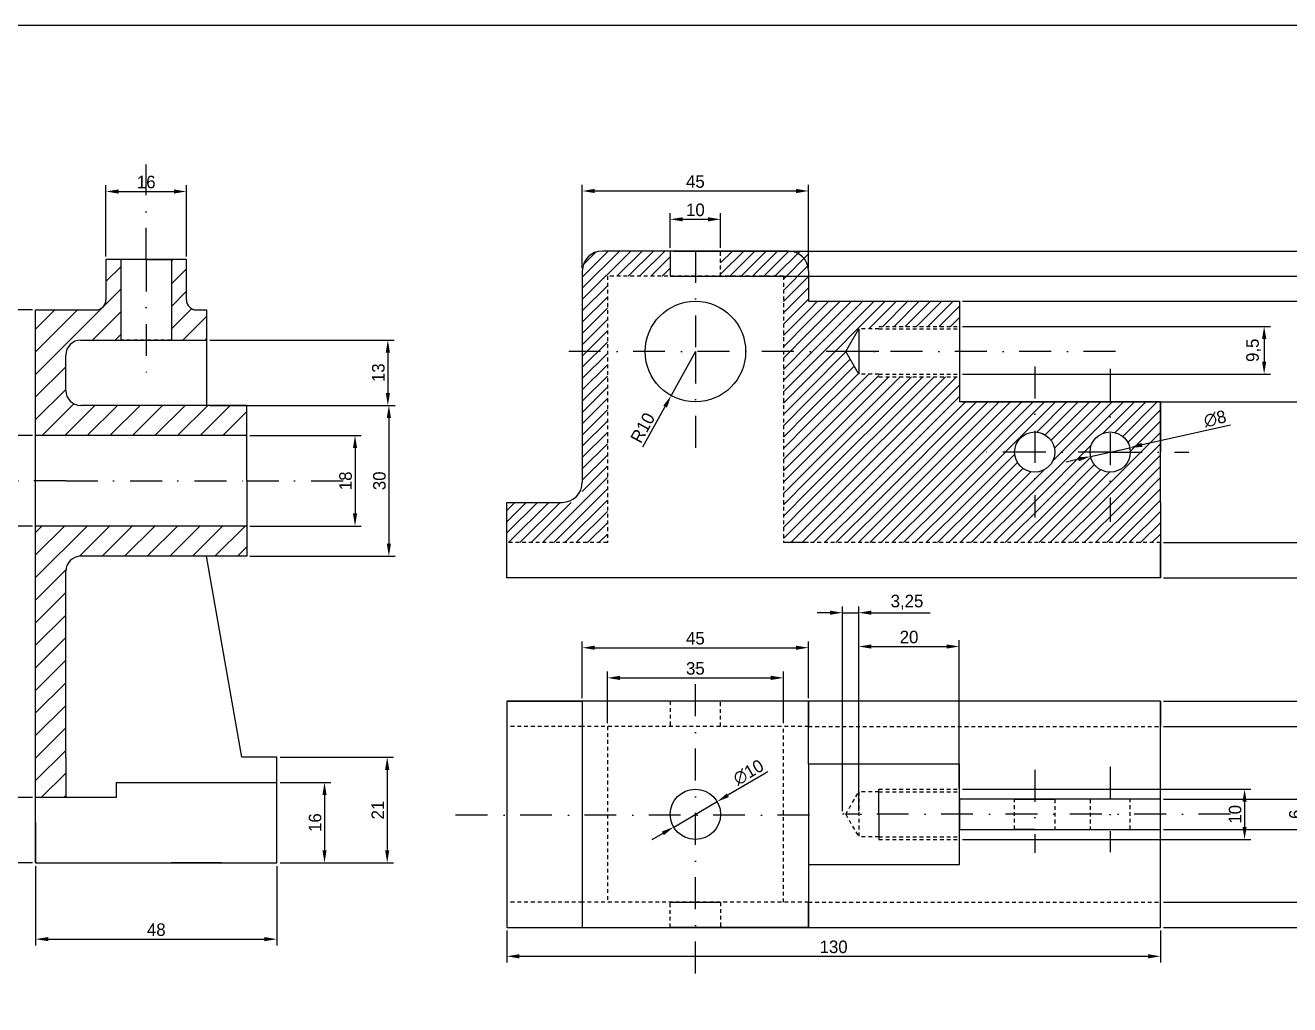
# Model space of a CAD drawing. Header units: millimetres. Extents: x 3191 to 4500, y 3127 to 3817.
# Drawn here: x 3407.4 to 3658.9, y 3446 to 3640.8 of the extents above; entities that cross this region are included whole.
import ezdxf

# ---------------------------------------------------------------- set-up
doc = ezdxf.new("R2010")
doc.units = ezdxf.units.MM
doc.linetypes.add('DASHDOT2', pattern=[12.7, 6.35, -3.175, 0, -3.175])
doc.linetypes.add('JIS_02_0.7', pattern=[1.35, 0.75, -0.6])
doc.dimstyles.new('ISO-25', dxfattribs={"dimtxt": 2.5, "dimasz": 2.5, "dimexe": 1.25, "dimexo": 0.625, "dimtad": 1, "dimtxsty": 'Standard', "dimcen": 2.5, "dimclrd": 3, "dimclre": 3, "dimadec": 0, "dimazin": 0, "dimtfac": 1, "dimtmove": 0, "dimatfit": 3, "dimfxl": 1, "dimarcsym": 0})
pattern_1 = [(45, (224.276, 224.5673), (-2.245064, 2.245064), [])]
pattern_2 = [(45, (83.5863, 531.0865), (-1.122532, 1.122532), [])]

# ---------------------------------------------------------------- blocks, each defined once
blk = doc.blocks.new('*D2')
at = {"color": 3, "lineweight": -2, "transparency": 16777216}
for p, q in [((3633.79, 3537.91), (3667.92, 3537.91)), ((3666.67, 3535.41), (3666.67, 3533.41)), ((3633.79, 3530.91), (3667.92, 3530.91))]:
    blk.add_line(p, q, dxfattribs=at)
at = {"color": 3, "transparency": 16777216}
for points in [[(3666.26, 3535.41), (3667.09, 3535.41), (3666.67, 3537.91)], [(3666.26, 3533.41), (3667.09, 3533.41), (3666.67, 3530.91)]]:
    blk.add_solid(points, dxfattribs=at)
at = {"layer": 'Defpoints', "color": 0, "transparency": 16777216}
for p in [(3633.16, 3537.91), (3633.16, 3530.91), (3666.67, 3530.91)]:
    blk.add_point(p, dxfattribs=at)
at = {"color": 0, "transparency": 16777216, "insert": (3664.8, 3534.41), "char_height": 2.5, "attachment_point": 5, "rotation": 90}
blk.add_mtext('7', dxfattribs=at)
blk = doc.blocks.new('*D3')
at = {"color": 3, "lineweight": -2, "transparency": 16777216}
for p, q in [((3633.79, 3565.91), (3667.92, 3565.91)), ((3666.67, 3563.41), (3666.67, 3540.41)), ((3633.79, 3537.91), (3667.92, 3537.91))]:
    blk.add_line(p, q, dxfattribs=at)
at = {"color": 3, "transparency": 16777216}
for points in [[(3666.26, 3563.41), (3667.09, 3563.41), (3666.67, 3565.91)], [(3666.26, 3540.41), (3667.09, 3540.41), (3666.67, 3537.91)]]:
    blk.add_solid(points, dxfattribs=at)
at = {"layer": 'Defpoints', "color": 0, "transparency": 16777216}
for p in [(3633.16, 3565.91), (3633.16, 3537.91), (3666.67, 3537.91)]:
    blk.add_point(p, dxfattribs=at)
at = {"color": 0, "transparency": 16777216, "insert": (3664.8, 3551.91), "char_height": 2.5, "attachment_point": 5, "rotation": 90}
blk.add_mtext('28', dxfattribs=at)
blk = doc.blocks.new('*D4')
at = {"color": 3, "lineweight": -2, "transparency": 16777216}
for p, q in [((3593.79, 3585.91), (3667.92, 3585.91)), ((3666.67, 3583.41), (3666.67, 3568.41)), ((3593.79, 3565.91), (3667.92, 3565.91))]:
    blk.add_line(p, q, dxfattribs=at)
at = {"color": 3, "transparency": 16777216}
for points in [[(3666.26, 3583.41), (3667.09, 3583.41), (3666.67, 3585.91)], [(3666.26, 3568.41), (3667.09, 3568.41), (3666.67, 3565.91)]]:
    blk.add_solid(points, dxfattribs=at)
at = {"layer": 'Defpoints', "color": 0, "transparency": 16777216}
for p in [(3593.16, 3585.91), (3593.16, 3565.91), (3666.67, 3565.91)]:
    blk.add_point(p, dxfattribs=at)
at = {"color": 0, "transparency": 16777216, "insert": (3664.8, 3575.91), "char_height": 2.5, "attachment_point": 5, "rotation": 90}
blk.add_mtext('20', dxfattribs=at)
blk = doc.blocks.new('*D5')
at = {"color": 3, "lineweight": -2, "transparency": 16777216}
for p, q in [((3593.79, 3580.91), (3655.04, 3580.91)), ((3653.79, 3578.41), (3653.79, 3573.91)), ((3593.79, 3571.41), (3655.04, 3571.41))]:
    blk.add_line(p, q, dxfattribs=at)
at = {"color": 3, "transparency": 16777216}
for points in [[(3653.37, 3578.41), (3654.21, 3578.41), (3653.79, 3580.91)], [(3653.37, 3573.91), (3654.21, 3573.91), (3653.79, 3571.41)]]:
    blk.add_solid(points, dxfattribs=at)
at = {"layer": 'Defpoints', "color": 0, "transparency": 16777216}
for p in [(3593.16, 3580.91), (3593.16, 3571.41), (3653.79, 3571.41)]:
    blk.add_point(p, dxfattribs=at)
at = {"color": 0, "transparency": 16777216, "insert": (3651.71, 3576.16), "char_height": 2.5, "attachment_point": 5, "rotation": 90}
blk.add_mtext('9,5', dxfattribs=at)
blk = doc.blocks.new('*D6')
at = {"color": 3, "lineweight": -2, "transparency": 16777216}
for p, q in [((3535.66, 3596.53), (3535.66, 3603.47)), ((3538.16, 3602.22), (3543.16, 3602.22)), ((3545.66, 3596.53), (3545.66, 3603.47))]:
    blk.add_line(p, q, dxfattribs=at)
at = {"color": 3, "transparency": 16777216}
for points in [[(3538.16, 3602.63), (3538.16, 3601.8), (3535.66, 3602.22)], [(3543.16, 3602.63), (3543.16, 3601.8), (3545.66, 3602.22)]]:
    blk.add_solid(points, dxfattribs=at)
at = {"layer": 'Defpoints', "color": 0, "transparency": 16777216}
for p in [(3545.66, 3602.22), (3535.66, 3595.91), (3545.66, 3595.91)]:
    blk.add_point(p, dxfattribs=at)
at = {"color": 0, "transparency": 16777216, "insert": (3540.66, 3604.09), "char_height": 2.5, "attachment_point": 5}
blk.add_mtext('10', dxfattribs=at)
blk = doc.blocks.new('*D7')
at = {"color": 3, "lineweight": -2, "transparency": 16777216}
for p, q in [((3518.16, 3592.53), (3518.16, 3609.1)), ((3563.16, 3592.53), (3563.16, 3609.1)), ((3520.66, 3607.85), (3560.66, 3607.85))]:
    blk.add_line(p, q, dxfattribs=at)
at = {"color": 3, "transparency": 16777216}
for points in [[(3520.66, 3608.27), (3520.66, 3607.43), (3518.16, 3607.85)], [(3560.66, 3608.27), (3560.66, 3607.43), (3563.16, 3607.85)]]:
    blk.add_solid(points, dxfattribs=at)
at = {"layer": 'Defpoints', "color": 0, "transparency": 16777216}
for p in [(3563.16, 3607.85), (3518.16, 3591.91), (3563.16, 3591.91)]:
    blk.add_point(p, dxfattribs=at)
at = {"color": 0, "transparency": 16777216, "insert": (3540.66, 3609.73), "char_height": 2.5, "attachment_point": 5}
blk.add_mtext('45', dxfattribs=at)
blk = doc.blocks.new('*D8')
at = {"color": 3, "lineweight": -2, "transparency": 16777216}
for p, q in [((3667.39, 3598.41), (3667.39, 3600.91)), ((3536.29, 3595.91), (3668.64, 3595.91)), ((3667.39, 3595.91), (3667.39, 3590.91)), ((3536.29, 3590.91), (3668.64, 3590.91)), ((3667.39, 3588.41), (3667.39, 3585.91))]:
    blk.add_line(p, q, dxfattribs=at)
at = {"color": 3, "transparency": 16777216}
for points in [[(3666.97, 3598.41), (3667.81, 3598.41), (3667.39, 3595.91)], [(3666.97, 3588.41), (3667.81, 3588.41), (3667.39, 3590.91)]]:
    blk.add_solid(points, dxfattribs=at)
at = {"layer": 'Defpoints', "color": 0, "transparency": 16777216}
for p in [(3535.66, 3595.91), (3535.66, 3590.91), (3667.39, 3590.91)]:
    blk.add_point(p, dxfattribs=at)
at = {"color": 0, "transparency": 16777216, "insert": (3665.51, 3593.41), "char_height": 2.5, "attachment_point": 5, "rotation": 90}
blk.add_mtext('5', dxfattribs=at)
blk = doc.blocks.new('*D9')
at = {"color": 3, "lineweight": -2, "transparency": 16777216}
for p, q in [((3503.16, 3460.72), (3503.16, 3454.35)), ((3633.16, 3460.72), (3633.16, 3454.35)), ((3505.66, 3455.6), (3630.66, 3455.6))]:
    blk.add_line(p, q, dxfattribs=at)
at = {"color": 3, "transparency": 16777216}
for points in [[(3505.66, 3456.01), (3505.66, 3455.18), (3503.16, 3455.6)], [(3630.66, 3456.01), (3630.66, 3455.18), (3633.16, 3455.6)]]:
    blk.add_solid(points, dxfattribs=at)
at = {"layer": 'Defpoints', "color": 0, "transparency": 16777216}
for p in [(3503.16, 3461.34), (3633.16, 3461.34), (3633.16, 3455.6)]:
    blk.add_point(p, dxfattribs=at)
at = {"color": 0, "transparency": 16777216, "insert": (3568.16, 3457.47), "char_height": 2.5, "attachment_point": 5}
blk.add_mtext('130', dxfattribs=at)
blk = doc.blocks.new('*D66')
at = {"color": 3, "lineweight": -2, "transparency": 16777216}
for p, q in [((3540.66, 3575.91), (3535.84, 3567.14)), ((3530.22, 3556.92), (3534.64, 3564.95))]:
    blk.add_line(p, q, dxfattribs=at)
at = {"color": 3, "transparency": 16777216}
blk.add_solid([(3534.28, 3565.15), (3535.01, 3564.75), (3535.84, 3567.14)], dxfattribs=at)
at = {"layer": 'Defpoints', "color": 0, "transparency": 16777216}
for p in [(3540.66, 3575.91), (3535.84, 3567.14)]:
    blk.add_point(p, dxfattribs=at)
at = {"color": 0, "transparency": 16777216, "insert": (3530.19, 3560.74), "char_height": 2.5, "attachment_point": 5, "rotation": 61.2034}
blk.add_mtext('R10', dxfattribs=at)
blk = doc.blocks.new('*D67')
at = {"color": 3, "lineweight": -2, "transparency": 16777216}
for p, q in [((3647.07, 3561.29), (3629.5, 3557.33)), ((3619.26, 3555.03), (3627.06, 3556.78)), ((3616.82, 3554.48), (3614.38, 3553.93))]:
    blk.add_line(p, q, dxfattribs=at)
at = {"color": 3, "transparency": 16777216}
for points in [[(3629.41, 3557.74), (3629.59, 3556.93), (3627.06, 3556.78)], [(3616.73, 3554.88), (3616.91, 3554.07), (3619.26, 3555.03)]]:
    blk.add_solid(points, dxfattribs=at)
at = {"layer": 'Defpoints', "color": 0, "transparency": 16777216}
for p in [(3627.06, 3556.78), (3619.26, 3555.03)]:
    blk.add_point(p, dxfattribs=at)
at = {"color": 0, "transparency": 16777216, "insert": (3644.02, 3562.53), "char_height": 2.5, "attachment_point": 5, "rotation": 12.6969}
blk.add_mtext('∅8', dxfattribs=at)
blk = doc.blocks.new('*D68')
at = {"color": 3, "lineweight": -2, "transparency": 16777216}
for p, q in [((3555.04, 3492.27), (3547.13, 3487.63)), ((3536.35, 3481.32), (3544.98, 3486.37)), ((3534.19, 3480.05), (3532.03, 3478.79))]:
    blk.add_line(p, q, dxfattribs=at)
at = {"color": 3, "transparency": 16777216}
for points in [[(3546.92, 3487.99), (3547.34, 3487.27), (3544.98, 3486.37)], [(3533.98, 3480.41), (3534.4, 3479.69), (3536.35, 3481.32)]]:
    blk.add_solid(points, dxfattribs=at)
at = {"layer": 'Defpoints', "color": 0, "transparency": 16777216}
for p in [(3544.98, 3486.37), (3536.35, 3481.32)]:
    blk.add_point(p, dxfattribs=at)
at = {"color": 0, "transparency": 16777216, "insert": (3551.22, 3492.2), "char_height": 2.5, "attachment_point": 5, "rotation": 30.3629}
blk.add_mtext('∅10', dxfattribs=at)
blk = doc.blocks.new('*D83')
at = {"color": 3, "lineweight": -2, "transparency": 16777216}
for p, q in [((3408.8, 3487.19), (3396.26, 3487.19)), ((3397.51, 3484.69), (3397.51, 3476.69)), ((3408.8, 3474.19), (3396.26, 3474.19))]:
    blk.add_line(p, q, dxfattribs=at)
at = {"color": 3, "transparency": 16777216}
for points in [[(3397.1, 3484.69), (3397.93, 3484.69), (3397.51, 3487.19)], [(3397.1, 3476.69), (3397.93, 3476.69), (3397.51, 3474.19)]]:
    blk.add_solid(points, dxfattribs=at)
at = {"layer": 'Defpoints', "color": 0, "transparency": 16777216}
for p in [(3409.43, 3487.19), (3397.51, 3474.19), (3409.43, 3474.19)]:
    blk.add_point(p, dxfattribs=at)
at = {"color": 0, "transparency": 16777216, "insert": (3395.64, 3480.69), "char_height": 2.5, "attachment_point": 5, "rotation": 90}
blk.add_mtext('13', dxfattribs=at)
blk = doc.blocks.new('*D84')
at = {"color": 3, "lineweight": -2, "transparency": 16777216}
for p, q in [((3458.05, 3490.19), (3468.15, 3490.19)), ((3466.9, 3487.69), (3466.9, 3476.69)), ((3458.05, 3474.19), (3468.15, 3474.19))]:
    blk.add_line(p, q, dxfattribs=at)
at = {"color": 3, "transparency": 16777216}
for points in [[(3466.48, 3487.69), (3467.31, 3487.69), (3466.9, 3490.19)], [(3466.48, 3476.69), (3467.31, 3476.69), (3466.9, 3474.19)]]:
    blk.add_solid(points, dxfattribs=at)
at = {"layer": 'Defpoints', "color": 0, "transparency": 16777216}
for p in [(3457.43, 3490.19), (3457.43, 3474.19), (3466.9, 3474.19)]:
    blk.add_point(p, dxfattribs=at)
at = {"color": 0, "transparency": 16777216, "insert": (3465.02, 3482.19), "char_height": 2.5, "attachment_point": 5, "rotation": 90}
blk.add_mtext('16', dxfattribs=at)
blk = doc.blocks.new('*D85')
at = {"color": 3, "lineweight": -2, "transparency": 16777216}
for p, q in [((3458.05, 3495.19), (3480.61, 3495.19)), ((3479.36, 3492.69), (3479.36, 3476.69)), ((3458.05, 3474.19), (3480.61, 3474.19))]:
    blk.add_line(p, q, dxfattribs=at)
at = {"color": 3, "transparency": 16777216}
for points in [[(3478.94, 3492.69), (3479.78, 3492.69), (3479.36, 3495.19)], [(3478.94, 3476.69), (3479.78, 3476.69), (3479.36, 3474.19)]]:
    blk.add_solid(points, dxfattribs=at)
at = {"layer": 'Defpoints', "color": 0, "transparency": 16777216}
for p in [(3457.43, 3495.19), (3457.43, 3474.19), (3479.36, 3474.19)]:
    blk.add_point(p, dxfattribs=at)
at = {"color": 0, "transparency": 16777216, "insert": (3477.48, 3484.69), "char_height": 2.5, "attachment_point": 5, "rotation": 90}
blk.add_mtext('21', dxfattribs=at)
blk = doc.blocks.new('*D86')
at = {"color": 3, "lineweight": -2, "transparency": 16777216}
for p, q in [((3408.8, 3584.19), (3384.48, 3584.19)), ((3385.73, 3581.69), (3385.73, 3476.69)), ((3408.8, 3474.19), (3384.48, 3474.19))]:
    blk.add_line(p, q, dxfattribs=at)
at = {"color": 3, "transparency": 16777216}
for points in [[(3385.31, 3581.69), (3386.14, 3581.69), (3385.73, 3584.19)], [(3385.31, 3476.69), (3386.14, 3476.69), (3385.73, 3474.19)]]:
    blk.add_solid(points, dxfattribs=at)
at = {"layer": 'Defpoints', "color": 0, "transparency": 16777216}
for p in [(3409.43, 3584.19), (3385.73, 3474.19), (3409.43, 3474.19)]:
    blk.add_point(p, dxfattribs=at)
at = {"color": 0, "transparency": 16777216, "insert": (3383.85, 3529.19), "char_height": 2.5, "attachment_point": 5, "rotation": 90}
blk.add_mtext('110', dxfattribs=at)
blk = doc.blocks.new('*D87')
at = {"color": 3, "lineweight": -2, "transparency": 16777216}
for p, q in [((3452.05, 3565.19), (3480.95, 3565.19)), ((3479.7, 3562.69), (3479.7, 3537.69)), ((3452.05, 3535.19), (3480.95, 3535.19))]:
    blk.add_line(p, q, dxfattribs=at)
at = {"color": 3, "transparency": 16777216}
for points in [[(3479.28, 3562.69), (3480.11, 3562.69), (3479.7, 3565.19)], [(3479.28, 3537.69), (3480.11, 3537.69), (3479.7, 3535.19)]]:
    blk.add_solid(points, dxfattribs=at)
at = {"layer": 'Defpoints', "color": 0, "transparency": 16777216}
for p in [(3451.43, 3565.19), (3451.43, 3535.19), (3479.7, 3535.19)]:
    blk.add_point(p, dxfattribs=at)
at = {"color": 0, "transparency": 16777216, "insert": (3477.82, 3550.19), "char_height": 2.5, "attachment_point": 5, "rotation": 90}
blk.add_mtext('30', dxfattribs=at)
blk = doc.blocks.new('*D88')
at = {"color": 3, "lineweight": -2, "transparency": 16777216}
for p, q in [((3452.05, 3559.19), (3474.21, 3559.19)), ((3472.96, 3556.69), (3472.96, 3543.69)), ((3452.05, 3541.19), (3474.21, 3541.19))]:
    blk.add_line(p, q, dxfattribs=at)
at = {"color": 3, "transparency": 16777216}
for points in [[(3472.54, 3556.69), (3473.38, 3556.69), (3472.96, 3559.19)], [(3472.54, 3543.69), (3473.38, 3543.69), (3472.96, 3541.19)]]:
    blk.add_solid(points, dxfattribs=at)
at = {"layer": 'Defpoints', "color": 0, "transparency": 16777216}
for p in [(3451.43, 3559.19), (3451.43, 3541.19), (3472.96, 3541.19)]:
    blk.add_point(p, dxfattribs=at)
at = {"color": 0, "transparency": 16777216, "insert": (3471.09, 3550.19), "char_height": 2.5, "attachment_point": 5, "rotation": 90}
blk.add_mtext('18', dxfattribs=at)
blk = doc.blocks.new('*D89')
at = {"color": 3, "lineweight": -2, "transparency": 16777216}
for p, q in [((3423.43, 3594.81), (3423.43, 3609)), ((3425.93, 3607.75), (3436.93, 3607.75)), ((3439.43, 3594.81), (3439.43, 3609))]:
    blk.add_line(p, q, dxfattribs=at)
at = {"color": 3, "transparency": 16777216}
for points in [[(3425.93, 3608.16), (3425.93, 3607.33), (3423.43, 3607.75)], [(3436.93, 3608.16), (3436.93, 3607.33), (3439.43, 3607.75)]]:
    blk.add_solid(points, dxfattribs=at)
at = {"layer": 'Defpoints', "color": 0, "transparency": 16777216}
for p in [(3439.43, 3607.75), (3423.43, 3594.19), (3439.43, 3594.19)]:
    blk.add_point(p, dxfattribs=at)
at = {"color": 0, "transparency": 16777216, "insert": (3431.43, 3609.62), "char_height": 2.5, "attachment_point": 5}
blk.add_mtext('16', dxfattribs=at)
blk = doc.blocks.new('*D90')
at = {"color": 3, "lineweight": -2, "transparency": 16777216}
for p, q in [((3444.05, 3578.19), (3480.74, 3578.19)), ((3479.49, 3575.69), (3479.49, 3567.69)), ((3444.05, 3565.19), (3480.74, 3565.19))]:
    blk.add_line(p, q, dxfattribs=at)
at = {"color": 3, "transparency": 16777216}
for points in [[(3479.07, 3575.69), (3479.91, 3575.69), (3479.49, 3578.19)], [(3479.07, 3567.69), (3479.91, 3567.69), (3479.49, 3565.19)]]:
    blk.add_solid(points, dxfattribs=at)
at = {"layer": 'Defpoints', "color": 0, "transparency": 16777216}
for p in [(3443.43, 3578.19), (3443.43, 3565.19), (3479.49, 3565.19)]:
    blk.add_point(p, dxfattribs=at)
at = {"color": 0, "transparency": 16777216, "insert": (3477.61, 3571.69), "char_height": 2.5, "attachment_point": 5, "rotation": 90}
blk.add_mtext('13', dxfattribs=at)
blk = doc.blocks.new('*D91')
at = {"color": 3, "lineweight": -2, "transparency": 16777216}
for p, q in [((3408.8, 3584.19), (3397.05, 3584.19)), ((3398.3, 3581.69), (3398.3, 3561.69)), ((3408.8, 3559.19), (3397.05, 3559.19))]:
    blk.add_line(p, q, dxfattribs=at)
at = {"color": 3, "transparency": 16777216}
for points in [[(3397.89, 3581.69), (3398.72, 3581.69), (3398.3, 3584.19)], [(3397.89, 3561.69), (3398.72, 3561.69), (3398.3, 3559.19)]]:
    blk.add_solid(points, dxfattribs=at)
at = {"layer": 'Defpoints', "color": 0, "transparency": 16777216}
for p in [(3409.43, 3584.19), (3398.3, 3559.19), (3409.43, 3559.19)]:
    blk.add_point(p, dxfattribs=at)
at = {"color": 0, "transparency": 16777216, "insert": (3396.43, 3571.69), "char_height": 2.5, "attachment_point": 5, "rotation": 90}
blk.add_mtext('25', dxfattribs=at)
blk = doc.blocks.new('*D92')
at = {"color": 3, "lineweight": -2, "transparency": 16777216}
for p, q in [((3408.8, 3541.19), (3396.18, 3541.19)), ((3397.43, 3538.69), (3397.43, 3489.69)), ((3408.8, 3487.19), (3396.18, 3487.19))]:
    blk.add_line(p, q, dxfattribs=at)
at = {"color": 3, "transparency": 16777216}
for points in [[(3397.02, 3538.69), (3397.85, 3538.69), (3397.43, 3541.19)], [(3397.02, 3489.69), (3397.85, 3489.69), (3397.43, 3487.19)]]:
    blk.add_solid(points, dxfattribs=at)
at = {"layer": 'Defpoints', "color": 0, "transparency": 16777216}
for p in [(3409.43, 3541.19), (3397.43, 3487.19), (3409.43, 3487.19)]:
    blk.add_point(p, dxfattribs=at)
at = {"color": 0, "transparency": 16777216, "insert": (3395.56, 3514.19), "char_height": 2.5, "attachment_point": 5, "rotation": 90}
blk.add_mtext('54', dxfattribs=at)
blk = doc.blocks.new('*D94')
at = {"color": 3, "lineweight": -2, "transparency": 16777216}
for p, q in [((3633.79, 3506.34), (3679.15, 3506.34)), ((3677.9, 3503.84), (3677.9, 3463.84)), ((3633.79, 3461.34), (3679.15, 3461.34))]:
    blk.add_line(p, q, dxfattribs=at)
at = {"color": 3, "transparency": 16777216}
for points in [[(3677.48, 3503.84), (3678.31, 3503.84), (3677.9, 3506.34)], [(3677.48, 3463.84), (3678.31, 3463.84), (3677.9, 3461.34)]]:
    blk.add_solid(points, dxfattribs=at)
at = {"layer": 'Defpoints', "color": 0, "transparency": 16777216}
for p in [(3633.16, 3506.34), (3633.16, 3461.34), (3677.9, 3461.34)]:
    blk.add_point(p, dxfattribs=at)
at = {"color": 0, "transparency": 16777216, "insert": (3676.02, 3483.84), "char_height": 2.5, "attachment_point": 5, "rotation": 90}
blk.add_mtext('45', dxfattribs=at)
blk = doc.blocks.new('*D95')
at = {"color": 3, "lineweight": -2, "transparency": 16777216}
for p, q in [((3633.79, 3501.34), (3670.7, 3501.34)), ((3669.45, 3498.84), (3669.45, 3468.84)), ((3633.79, 3466.34), (3670.7, 3466.34))]:
    blk.add_line(p, q, dxfattribs=at)
at = {"color": 3, "transparency": 16777216}
for points in [[(3669.04, 3498.84), (3669.87, 3498.84), (3669.45, 3501.34)], [(3669.04, 3468.84), (3669.87, 3468.84), (3669.45, 3466.34)]]:
    blk.add_solid(points, dxfattribs=at)
at = {"layer": 'Defpoints', "color": 0, "transparency": 16777216}
for p in [(3633.16, 3501.34), (3633.16, 3466.34), (3669.45, 3466.34)]:
    blk.add_point(p, dxfattribs=at)
at = {"color": 0, "transparency": 16777216, "insert": (3667.58, 3483.84), "char_height": 2.5, "attachment_point": 5, "rotation": 90}
blk.add_mtext('35', dxfattribs=at)
blk = doc.blocks.new('*D96')
at = {"color": 3, "lineweight": -2, "transparency": 16777216}
for p, q in [((3661.9, 3489.34), (3661.9, 3491.84)), ((3633.79, 3486.84), (3663.15, 3486.84)), ((3661.9, 3486.84), (3661.9, 3480.84)), ((3633.79, 3480.84), (3663.15, 3480.84)), ((3661.9, 3478.34), (3661.9, 3475.84))]:
    blk.add_line(p, q, dxfattribs=at)
at = {"color": 3, "transparency": 16777216}
for points in [[(3661.48, 3489.34), (3662.31, 3489.34), (3661.9, 3486.84)], [(3661.48, 3478.34), (3662.31, 3478.34), (3661.9, 3480.84)]]:
    blk.add_solid(points, dxfattribs=at)
at = {"layer": 'Defpoints', "color": 0, "transparency": 16777216}
for p in [(3633.16, 3486.84), (3633.16, 3480.84), (3661.9, 3480.84)]:
    blk.add_point(p, dxfattribs=at)
at = {"color": 0, "transparency": 16777216, "insert": (3660.02, 3483.84), "char_height": 2.5, "attachment_point": 5, "rotation": 90}
blk.add_mtext('6', dxfattribs=at)
blk = doc.blocks.new('*D97')
at = {"color": 3, "lineweight": -2, "transparency": 16777216}
for p, q in [((3593.79, 3488.84), (3651.15, 3488.84)), ((3649.9, 3486.34), (3649.9, 3481.34)), ((3593.79, 3478.84), (3651.15, 3478.84))]:
    blk.add_line(p, q, dxfattribs=at)
at = {"color": 3, "transparency": 16777216}
for points in [[(3649.48, 3486.34), (3650.31, 3486.34), (3649.9, 3488.84)], [(3649.48, 3481.34), (3650.31, 3481.34), (3649.9, 3478.84)]]:
    blk.add_solid(points, dxfattribs=at)
at = {"layer": 'Defpoints', "color": 0, "transparency": 16777216}
for p in [(3593.16, 3488.84), (3593.16, 3478.84), (3649.9, 3478.84)]:
    blk.add_point(p, dxfattribs=at)
at = {"color": 0, "transparency": 16777216, "insert": (3648.02, 3483.84), "char_height": 2.5, "attachment_point": 5, "rotation": 90}
blk.add_mtext('10', dxfattribs=at)
blk = doc.blocks.new('*D98')
at = {"color": 3, "lineweight": -2, "transparency": 16777216}
for p, q in [((3518.16, 3506.97), (3518.16, 3518.24)), ((3520.66, 3516.99), (3560.66, 3516.99)), ((3563.16, 3506.97), (3563.16, 3518.24))]:
    blk.add_line(p, q, dxfattribs=at)
at = {"color": 3, "transparency": 16777216}
for points in [[(3520.66, 3517.4), (3520.66, 3516.57), (3518.16, 3516.99)], [(3560.66, 3517.4), (3560.66, 3516.57), (3563.16, 3516.99)]]:
    blk.add_solid(points, dxfattribs=at)
at = {"layer": 'Defpoints', "color": 0, "transparency": 16777216}
for p in [(3563.16, 3516.99), (3518.16, 3506.34), (3563.16, 3506.34)]:
    blk.add_point(p, dxfattribs=at)
at = {"color": 0, "transparency": 16777216, "insert": (3540.66, 3518.86), "char_height": 2.5, "attachment_point": 5}
blk.add_mtext('45', dxfattribs=at)
blk = doc.blocks.new('*D99')
at = {"color": 3, "lineweight": -2, "transparency": 16777216}
for p, q in [((3523.16, 3501.97), (3523.16, 3512.24)), ((3525.66, 3510.99), (3555.66, 3510.99)), ((3558.16, 3501.97), (3558.16, 3512.24))]:
    blk.add_line(p, q, dxfattribs=at)
at = {"color": 3, "transparency": 16777216}
for points in [[(3525.66, 3511.41), (3525.66, 3510.57), (3523.16, 3510.99)], [(3555.66, 3511.41), (3555.66, 3510.57), (3558.16, 3510.99)]]:
    blk.add_solid(points, dxfattribs=at)
at = {"layer": 'Defpoints', "color": 0, "transparency": 16777216}
for p in [(3558.16, 3510.99), (3523.16, 3501.34), (3558.16, 3501.34)]:
    blk.add_point(p, dxfattribs=at)
at = {"color": 0, "transparency": 16777216, "insert": (3540.66, 3512.86), "char_height": 2.5, "attachment_point": 5}
blk.add_mtext('35', dxfattribs=at)
blk = doc.blocks.new('*D100')
at = {"color": 3, "lineweight": -2, "transparency": 16777216}
for p, q in [((3409.43, 3473.56), (3409.43, 3457.76)), ((3457.43, 3473.56), (3457.43, 3457.76)), ((3411.93, 3459.01), (3454.93, 3459.01))]:
    blk.add_line(p, q, dxfattribs=at)
at = {"color": 3, "transparency": 16777216}
for points in [[(3411.93, 3459.43), (3411.93, 3458.6), (3409.43, 3459.01)], [(3454.93, 3459.43), (3454.93, 3458.6), (3457.43, 3459.01)]]:
    blk.add_solid(points, dxfattribs=at)
at = {"layer": 'Defpoints', "color": 0, "transparency": 16777216}
for p in [(3409.43, 3474.19), (3457.43, 3474.19), (3457.43, 3459.01)]:
    blk.add_point(p, dxfattribs=at)
at = {"color": 0, "transparency": 16777216, "insert": (3433.43, 3460.89), "char_height": 2.5, "attachment_point": 5}
blk.add_mtext('48', dxfattribs=at)
blk = doc.blocks.new('*D115')
at = {"color": 3, "lineweight": -2, "transparency": 16777216}
for p, q in [((3573.16, 3488.97), (3573.16, 3518.48)), ((3593.16, 3488.97), (3593.16, 3518.48)), ((3575.66, 3517.23), (3590.66, 3517.23))]:
    blk.add_line(p, q, dxfattribs=at)
at = {"color": 3, "transparency": 16777216}
for points in [[(3575.66, 3517.64), (3575.66, 3516.81), (3573.16, 3517.23)], [(3590.66, 3517.64), (3590.66, 3516.81), (3593.16, 3517.23)]]:
    blk.add_solid(points, dxfattribs=at)
at = {"layer": 'Defpoints', "color": 0, "transparency": 16777216}
for p in [(3593.16, 3517.23), (3573.16, 3488.34), (3593.16, 3488.34)]:
    blk.add_point(p, dxfattribs=at)
at = {"color": 0, "transparency": 16777216, "insert": (3583.16, 3519.1), "char_height": 2.5, "attachment_point": 5}
blk.add_mtext('20', dxfattribs=at)
blk = doc.blocks.new('*D116')
at = {"color": 3, "lineweight": -2, "transparency": 16777216}
for p, q in [((3567.41, 3523.95), (3564.91, 3523.95)), ((3569.91, 3484.47), (3569.91, 3525.2)), ((3569.91, 3523.95), (3573.16, 3523.95)), ((3573.16, 3484.47), (3573.16, 3525.2)), ((3575.66, 3523.95), (3587.33, 3523.95))]:
    blk.add_line(p, q, dxfattribs=at)
at = {"color": 3, "transparency": 16777216}
for points in [[(3567.41, 3524.37), (3567.41, 3523.54), (3569.91, 3523.95)], [(3575.66, 3524.37), (3575.66, 3523.54), (3573.16, 3523.95)]]:
    blk.add_solid(points, dxfattribs=at)
at = {"layer": 'Defpoints', "color": 0, "transparency": 16777216}
for p in [(3573.16, 3523.95), (3569.91, 3483.84), (3573.16, 3483.84)]:
    blk.add_point(p, dxfattribs=at)
at = {"color": 0, "transparency": 16777216, "insert": (3582.75, 3526.04), "char_height": 2.5, "attachment_point": 5}
blk.add_mtext('3,25', dxfattribs=at)

msp = doc.modelspace()

# ---------------------------------------------------------------- hatches: boundary and pattern name
h = msp.add_hatch()
h.set_pattern_fill('ANSI31', color=3)
h.set_pattern_definition(pattern_1)
h.paths.add_polyline_path([(3426.426, 3594.188), (3423.426, 3594.188), (3423.426, 3586.188, -0.4142136), (3421.426, 3584.188), (3409.426, 3584.188), (3409.426, 3559.188), (3415.426, 3559.188), (3415.426, 3575.188, -0.4142136), (3418.426, 3578.188), (3426.426, 3578.188)])
h.paths.add_polyline_path([(3443.426, 3584.188), (3441.426, 3584.188, -0.4142136), (3439.426, 3586.188), (3439.426, 3594.188), (3436.426, 3594.188), (3436.426, 3578.188), (3443.426, 3578.188)])
h = msp.add_hatch()
h.set_pattern_fill('ANSI31', color=3)
h.set_pattern_definition(pattern_1)
h.paths.add_polyline_path([(3443.426, 3565.188), (3418.426, 3565.188, -0.4142136), (3415.426, 3568.188), (3415.426, 3575.188, -0.4142136), (3418.426, 3578.188), (3426.426, 3578.188), (3426.426, 3594.188), (3423.426, 3594.188), (3423.426, 3586.188, -0.4142136), (3421.426, 3584.188), (3409.426, 3584.188), (3409.426, 3559.188), (3415.426, 3559.188), (3443.426, 3559.188)])
h.paths.add_polyline_path([(3451.426, 3565.188), (3443.426, 3565.188), (3443.426, 3559.188), (3451.426, 3559.188)])
h = msp.add_hatch()
h.set_pattern_fill('ANSI31', color=3, scale=0.5)
h.set_pattern_definition(pattern_2)
h.paths.add_polyline_path([(3545.662, 3595.905), (3563.162, 3595.905), (3563.162, 3585.905), (3563.162, 3575.905), (3558.162, 3575.905), (3558.162, 3590.905), (3545.662, 3590.905)])
h.paths.add_polyline_path([(3518.162, 3575.905), (3523.162, 3575.905), (3523.162, 3537.905), (3503.162, 3537.905), (3503.162, 3545.905), (3518.162, 3545.905)])
h.paths.add_polyline_path([(3558.162, 3575.905), (3563.162, 3575.905), (3563.162, 3545.905), (3633.162, 3545.905), (3633.162, 3537.905), (3563.162, 3537.905), (3558.162, 3537.905)])
edge = h.paths.add_edge_path()
edge.add_arc((3522.162, 3591.905), 4, 90, 180, ccw=False)
edge.add_line((3522.162, 3595.905), (3535.662, 3595.905))
edge.add_line((3535.662, 3595.905), (3535.662, 3590.905))
edge.add_line((3535.662, 3590.905), (3523.162, 3590.905))
edge.add_line((3523.162, 3590.905), (3523.162, 3575.905))
edge.add_line((3523.162, 3575.905), (3518.162, 3575.905))
edge.add_line((3518.162, 3575.905), (3518.162, 3591.905))
h = msp.add_hatch()
h.set_pattern_fill('ANSI31', color=3, scale=0.5)
h.set_pattern_definition(pattern_2)
h.paths.add_polyline_path([(3593.162, 3570.905), (3577.162, 3570.905), (3577.162, 3571.405), (3573.162, 3571.405), (3570.562, 3575.905), (3573.162, 3580.405), (3577.162, 3580.405), (3577.162, 3580.905), (3593.162, 3580.905), (3593.162, 3585.905), (3563.162, 3585.905), (3563.162, 3545.905), (3593.162, 3545.905)])
h.paths.add_polyline_path([(3608.162, 3559.905), (3608.162, 3565.905), (3593.162, 3565.905), (3593.162, 3545.905), (3608.162, 3545.905), (3608.162, 3551.905, -0.4142136), (3604.162, 3555.905, -0.4142136)])
h.paths.add_polyline_path([(3623.162, 3559.905), (3623.162, 3565.905), (3608.162, 3565.905), (3608.162, 3559.905, -0.4142136), (3612.162, 3555.905), (3619.162, 3555.905, -0.4142136)])
h.paths.add_polyline_path([(3619.162, 3555.905), (3612.162, 3555.905, -0.4142136), (3608.162, 3551.905), (3608.162, 3545.905), (3623.162, 3545.905), (3623.162, 3551.905, -0.4142136)])
h.paths.add_polyline_path([(3633.162, 3565.905), (3623.162, 3565.905), (3623.162, 3559.905, -0.4142136), (3627.162, 3555.905), (3633.162, 3555.905)])
h.paths.add_polyline_path([(3633.162, 3555.905), (3627.162, 3555.905, -0.4142136), (3623.162, 3551.905), (3623.162, 3545.905), (3633.162, 3545.905)])
h = msp.add_hatch()
h.set_pattern_fill('ANSI31', color=3)
h.set_pattern_definition(pattern_1)
h.paths.add_polyline_path([(3443.426, 3541.188), (3415.426, 3541.188), (3409.426, 3541.188), (3409.426, 3487.188), (3415.426, 3487.188), (3415.426, 3495.188), (3415.426, 3532.188, -0.4142136), (3418.426, 3535.188), (3443.426, 3535.188)])
h = msp.add_hatch()
h.set_pattern_fill('ANSI31', color=3)
h.set_pattern_definition(pattern_1)
h.paths.add_polyline_path([(3451.426, 3541.188), (3443.426, 3541.188), (3443.426, 3535.188), (3451.426, 3535.188)])

# ---------------------------------------------------------------- linework, layer by layer
at = {"linetype": 'DASHDOT2'}
for p, q in [((3431.426, 3594.188), (3431.426, 3613.131)), ((3431.426, 3594.188), (3431.426, 3570.791)), ((3415.426, 3550.188), (3399.416, 3550.188)), ((3415.426, 3550.188), (3451.426, 3550.188)), ((3451.426, 3550.188), (3471.197, 3550.188))]:
    msp.add_line(p, q, dxfattribs=at)
for p, q in [((3439.426, 3594.188), (3423.426, 3594.188)), ((3423.426, 3594.188), (3423.426, 3586.188)), ((3426.426, 3578.188), (3426.426, 3594.188)), ((3431.426, 3594.188), (3436.426, 3594.188)), ((3436.426, 3594.188), (3436.426, 3578.188)), ((3439.426, 3586.188), (3439.426, 3594.188)), ((3559.162, 3595.905), (3522.162, 3595.905)), ((3540.662, 3595.905), (3535.662, 3595.905)), ((3535.662, 3595.905), (3535.662, 3590.905)), ((3518.162, 3591.905), (3518.162, 3549.905)), ((3563.162, 3591.905), (3563.162, 3585.905)), ((3409.426, 3474.188), (3409.426, 3584.188)), ((3409.426, 3584.188), (3421.426, 3584.188)), ((3441.426, 3584.188), (3443.426, 3584.188)), ((3443.426, 3584.188), (3443.426, 3578.188)), ((3563.162, 3585.905), (3593.162, 3585.905)), ((3593.162, 3585.905), (3593.162, 3565.905)), ((3570.562, 3575.905), (3573.162, 3580.405)), ((3573.162, 3580.405), (3573.162, 3571.405)), ((3418.426, 3578.188), (3443.426, 3578.188)), ((3443.426, 3578.188), (3443.426, 3565.188)), ((3415.426, 3568.188), (3415.426, 3575.188)), ((3573.162, 3575.905), (3570.562, 3575.905)), ((3573.162, 3571.405), (3570.562, 3575.905)), ((3577.162, 3575.905), (3573.162, 3575.905)), ((3443.426, 3565.188), (3418.426, 3565.188)), ((3451.426, 3565.188), (3443.426, 3565.188)), ((3451.426, 3550.188), (3451.426, 3565.188)), ((3633.162, 3565.905), (3593.162, 3565.905)), ((3633.162, 3545.905), (3633.162, 3565.905)), ((3633.162, 3565.905), (3633.162, 3555.905)), ((3415.426, 3559.188), (3409.426, 3559.188)), ((3451.426, 3559.188), (3415.426, 3559.188)), ((3451.426, 3550.188), (3451.426, 3559.188)), ((3451.426, 3550.188), (3451.426, 3535.188)), ((3503.162, 3530.905), (3503.162, 3545.905)), ((3503.162, 3545.905), (3514.162, 3545.905)), ((3633.162, 3545.905), (3633.162, 3530.905)), ((3415.426, 3541.188), (3409.426, 3541.188)), ((3451.426, 3541.188), (3415.426, 3541.188)), ((3563.162, 3537.905), (3558.162, 3537.905)), ((3633.162, 3530.905), (3633.162, 3537.905)), ((3443.426, 3535.188), (3418.426, 3535.188)), ((3451.426, 3535.188), (3443.426, 3535.188)), ((3450.426, 3495.188), (3443.426, 3535.188)), ((3415.426, 3495.188), (3415.426, 3532.188)), ((3633.162, 3530.905), (3503.162, 3530.905)), ((3633.162, 3506.343), (3503.162, 3506.343)), ((3503.162, 3506.343), (3503.162, 3461.343)), ((3503.162, 3506.343), (3518.162, 3506.343)), ((3518.162, 3506.343), (3518.162, 3461.343)), ((3563.162, 3493.843), (3563.162, 3506.343)), ((3563.162, 3506.343), (3563.162, 3501.343)), ((3633.162, 3461.343), (3633.162, 3506.343)), ((3633.162, 3506.343), (3633.162, 3501.343)), ((3415.426, 3495.188), (3415.426, 3487.188)), ((3457.426, 3495.188), (3450.426, 3495.188)), ((3457.426, 3474.188), (3457.426, 3495.188)), ((3593.162, 3493.843), (3563.162, 3493.843)), ((3563.162, 3493.843), (3563.162, 3473.843)), ((3593.162, 3483.843), (3593.162, 3493.843)), ((3425.426, 3490.188), (3425.426, 3487.188)), ((3425.426, 3490.188), (3457.426, 3490.188)), ((3457.426, 3474.188), (3457.426, 3490.188)), ((3425.426, 3487.188), (3409.426, 3487.188)), ((3633.162, 3486.843), (3593.162, 3486.843)), ((3593.162, 3486.843), (3593.162, 3480.843)), ((3604.162, 3486.843), (3612.162, 3486.843)), ((3623.162, 3486.843), (3608.162, 3486.843)), ((3623.162, 3486.843), (3619.162, 3486.843)), ((3633.162, 3486.843), (3623.162, 3486.843)), ((3633.162, 3483.843), (3633.162, 3486.843)), ((3593.162, 3473.843), (3593.162, 3483.843)), ((3409.426, 3482.188), (3409.426, 3474.188)), ((3457.426, 3474.188), (3457.426, 3482.188)), ((3593.162, 3480.843), (3633.162, 3480.843)), ((3608.162, 3480.843), (3604.162, 3480.843)), ((3619.162, 3480.843), (3627.162, 3480.843)), ((3409.426, 3474.188), (3457.426, 3474.188)), ((3446.426, 3474.188), (3436.426, 3474.188)), ((3563.162, 3473.843), (3593.162, 3473.843)), ((3563.162, 3473.843), (3563.162, 3461.343)), ((3535.662, 3466.343), (3545.662, 3466.343)), ((3563.162, 3461.343), (3563.162, 3466.343)), ((3503.162, 3461.343), (3633.162, 3461.343)), ((3503.162, 3461.343), (3633.162, 3461.343)), ((3540.662, 3461.343), (3535.662, 3461.343)), ((3563.162, 3461.343), (3540.662, 3461.343))]:
    msp.add_line(p, q)
at = {"linetype": 'JIS_02_0.7'}
for p, q in [((3535.662, 3595.905), (3535.662, 3590.905)), ((3545.662, 3590.905), (3545.662, 3595.905)), ((3558.162, 3590.905), (3523.162, 3590.905)), ((3523.162, 3590.905), (3523.162, 3537.905)), ((3535.662, 3590.905), (3545.662, 3590.905)), ((3558.162, 3590.905), (3558.162, 3537.905)), ((3577.162, 3580.405), (3573.162, 3580.405)), ((3577.162, 3580.905), (3593.162, 3580.905)), ((3577.162, 3580.405), (3593.162, 3580.405)), ((3436.426, 3578.188), (3426.426, 3578.188)), ((3577.162, 3571.405), (3573.162, 3571.405)), ((3577.162, 3571.405), (3593.162, 3571.405)), ((3577.162, 3570.905), (3593.162, 3570.905)), ((3523.162, 3537.905), (3503.162, 3537.905)), ((3633.162, 3537.905), (3563.162, 3537.905)), ((3415.426, 3495.188), (3415.426, 3490.188)), ((3425.426, 3487.188), (3418.426, 3487.188))]:
    msp.add_line(p, q, dxfattribs=at)
at = {"color": 1, "linetype": 'DASHDOT2'}
for p, q in [((3540.662, 3595.905), (3540.662, 3575.905)), ((3624.215, 3575.905), (3513.317, 3575.905)), ((3540.662, 3575.905), (3540.662, 3555.711)), ((3608.162, 3572.947), (3608.162, 3542.919)), ((3623.162, 3572.449), (3623.162, 3542.047)), ((3608.162, 3555.905), (3596.251, 3555.905)), ((3623.162, 3555.905), (3608.162, 3555.905)), ((3623.162, 3555.905), (3638.814, 3555.905)), ((3540.662, 3452.18), (3540.662, 3515.112)), ((3623.162, 3493.318), (3623.162, 3476.3)), ((3608.162, 3492.706), (3608.162, 3476.177)), ((3563.329, 3483.646), (3492.538, 3483.646)), ((3647.079, 3483.843), (3569.909, 3483.843))]:
    msp.add_line(p, q, dxfattribs=at)
at = {"color": 3, "linetype": 'JIS_02_0.7'}
for p, q in [((3535.662, 3506.343), (3535.662, 3501.343)), ((3545.662, 3501.343), (3545.662, 3506.343)), ((3518.162, 3501.343), (3503.162, 3501.343)), ((3563.162, 3501.343), (3518.162, 3501.343)), ((3523.162, 3501.343), (3523.162, 3466.343)), ((3558.162, 3466.343), (3558.162, 3501.343)), ((3563.162, 3501.343), (3633.162, 3501.343)), ((3570.562, 3483.843), (3573.162, 3488.343)), ((3577.162, 3488.343), (3573.162, 3488.343)), ((3573.162, 3488.343), (3573.162, 3479.343)), ((3577.162, 3488.843), (3593.162, 3488.843)), ((3577.162, 3488.343), (3593.162, 3488.343)), ((3604.162, 3480.843), (3604.162, 3486.843)), ((3612.162, 3486.843), (3612.162, 3480.843)), ((3619.162, 3486.843), (3619.162, 3480.843)), ((3627.162, 3480.843), (3627.162, 3486.843)), ((3570.562, 3483.843), (3573.162, 3479.343)), ((3577.162, 3479.343), (3573.162, 3479.343)), ((3577.162, 3479.343), (3593.162, 3479.343)), ((3577.162, 3478.843), (3593.162, 3478.843)), ((3518.162, 3466.343), (3503.162, 3466.343)), ((3563.162, 3466.343), (3518.162, 3466.343)), ((3535.662, 3461.343), (3535.662, 3466.343)), ((3545.662, 3466.343), (3545.662, 3461.343)), ((3563.162, 3466.343), (3633.162, 3466.343))]:
    msp.add_line(p, q, dxfattribs=at)
at = {"color": 3}
for p, q in [((3577.162, 3483.843), (3577.162, 3488.843)), ((3577.162, 3483.843), (3577.162, 3488.343)), ((3573.162, 3483.843), (3570.562, 3483.843)), ((3577.162, 3483.843), (3577.162, 3478.843)), ((3577.162, 3483.843), (3577.162, 3479.343))]:
    msp.add_line(p, q, dxfattribs=at)
msp.add_lwpolyline([(3791, 3220.193), (3191.15, 3220.193), (3191.15, 3640.817), (3791, 3640.817)], close=True, dxfattribs=at)
for centre, radius in [((3540.662, 3575.905), 10), ((3608.162, 3555.905), 4), ((3623.162, 3555.905), 4), ((3540.662, 3483.843), 5)]:
    msp.add_circle(centre, radius)
for centre, radius, start, end in [((3522.162, 3591.905), 4, 90, 180), ((3559.162, 3591.905), 4, 0, 90), ((3421.426, 3586.188), 2, 270, 0), ((3441.426, 3586.188), 2, 180, 270), ((3418.426, 3575.188), 3, 90, 180), ((3418.426, 3568.188), 3, 180, 270), ((3514.162, 3549.905), 4, 270, 0), ((3418.426, 3532.188), 3, 90, 180)]:
    msp.add_arc(centre, radius, start, end)

# ---------------------------------------------------------------- dimensions: what is measured, and where the dimension line sits
for base, p1, p2, picture, middle in [((3439.426, 3607.746), (3423.426, 3594.188), (3439.426, 3594.188), '*D89', (3431.426, 3609.621)), ((3563.162, 3607.851), (3518.162, 3591.905), (3563.162, 3591.905), '*D7', (3540.662, 3609.726)), ((3545.662, 3602.218), (3535.662, 3595.905), (3545.662, 3595.905), '*D6', (3540.662, 3604.093)), ((3573.162, 3523.954), (3569.909, 3483.843), (3573.162, 3483.843), '*D116', (3582.745, 3526.037)), ((3563.162, 3516.986), (3518.162, 3506.343), (3563.162, 3506.343), '*D98', (3540.662, 3518.861)), ((3593.162, 3517.226), (3573.162, 3488.343), (3593.162, 3488.343), '*D115', (3583.162, 3519.101)), ((3558.162, 3510.99), (3523.162, 3501.343), (3558.162, 3501.343), '*D99', (3540.662, 3512.865)), ((3457.426, 3459.014), (3409.426, 3474.188), (3457.426, 3474.188), '*D100', (3433.426, 3460.889))]:
    dim = msp.add_linear_dim(base=base, p1=p1, p2=p2, dimstyle='ISO-25', dxfattribs=at)
    dim.commit()
    dim.dimension.update_dxf_attribs({"geometry": picture, "text_midpoint": middle})
for base, p1, p2, picture, middle in [((3667.39, 3590.905), (3535.662, 3595.905), (3535.662, 3590.905), '*D8', (3665.515, 3593.405)), ((3385.725, 3474.188), (3409.426, 3584.188), (3409.426, 3474.188), '*D86', (3383.85, 3529.188)), ((3398.304, 3559.188), (3409.426, 3584.188), (3409.426, 3559.188), '*D91', (3396.429, 3571.688)), ((3666.674, 3565.905), (3593.162, 3585.905), (3593.162, 3565.905), '*D4', (3664.799, 3575.905)), ((3653.789, 3571.405), (3593.162, 3580.905), (3593.162, 3571.405), '*D5', (3651.705, 3576.155)), ((3479.488, 3565.188), (3443.426, 3578.188), (3443.426, 3565.188), '*D90', (3477.613, 3571.688)), ((3479.697, 3535.188), (3451.426, 3565.188), (3451.426, 3535.188), '*D87', (3477.822, 3550.188)), ((3666.674, 3537.905), (3633.162, 3565.905), (3633.162, 3537.905), '*D3', (3664.799, 3551.905)), ((3472.96, 3541.188), (3451.426, 3559.188), (3451.426, 3541.188), '*D88', (3471.085, 3550.188)), ((3397.432, 3487.188), (3409.426, 3541.188), (3409.426, 3487.188), '*D92', (3395.557, 3514.188)), ((3666.674, 3530.905), (3633.162, 3537.905), (3633.162, 3530.905), '*D2', (3664.799, 3534.405)), ((3677.898, 3461.343), (3633.162, 3506.343), (3633.162, 3461.343), '*D94', (3676.023, 3483.843)), ((3669.453, 3466.343), (3633.162, 3501.343), (3633.162, 3466.343), '*D95', (3667.578, 3483.843)), ((3479.36, 3474.188), (3457.426, 3495.188), (3457.426, 3474.188), '*D85', (3477.485, 3484.688)), ((3661.897, 3480.843), (3633.162, 3486.843), (3633.162, 3480.843), '*D96', (3660.022, 3483.843)), ((3466.898, 3474.188), (3457.426, 3490.188), (3457.426, 3474.188), '*D84', (3465.023, 3482.188)), ((3649.895, 3478.843), (3593.162, 3488.843), (3593.162, 3478.843), '*D97', (3648.02, 3483.843)), ((3397.514, 3474.188), (3409.426, 3487.188), (3409.426, 3474.188), '*D83', (3395.639, 3480.688))]:
    dim = msp.add_linear_dim(base=base, p1=p1, p2=p2, angle=90, dimstyle='ISO-25', dxfattribs=at)
    dim.commit()
    dim.dimension.update_dxf_attribs({"geometry": picture, "text_midpoint": middle})
dim = msp.add_radius_dim(center=(3540.662, 3575.905), mpoint=(3535.845, 3567.142), dimstyle='ISO-25', dxfattribs=at)
dim.commit()
dim.dimension.update_dxf_attribs({"geometry": '*D66', "text_midpoint": (3530.187, 3560.742)})
dim = msp.add_diameter_dim_2p(p1=(3619.26, 3555.026), p2=(3627.064, 3556.785), dimstyle='ISO-25', dxfattribs=at)
dim.commit()
dim.dimension.update_dxf_attribs({"geometry": '*D67', "text_midpoint": (3644.428, 3560.697), "dimtype": 163})
dim = msp.add_diameter_dim_2p(p1=(3536.348, 3481.315), p2=(3544.976, 3486.37), dimstyle='ISO-25', dxfattribs=at)
dim.commit()
dim.dimension.update_dxf_attribs({"geometry": '*D68', "text_midpoint": (3551.218, 3492.2)})
dim = msp.add_linear_dim(base=(3633.162, 3455.598), p1=(3503.162, 3461.343), p2=(3633.162, 3461.343), dimstyle='ISO-25', dxfattribs=at)
dim.commit()
dim.dimension.update_dxf_attribs({"geometry": '*D9', "text_midpoint": (3568.162, 3455.598), "dimtype": 160})

doc.saveas('drawing.dxf')
